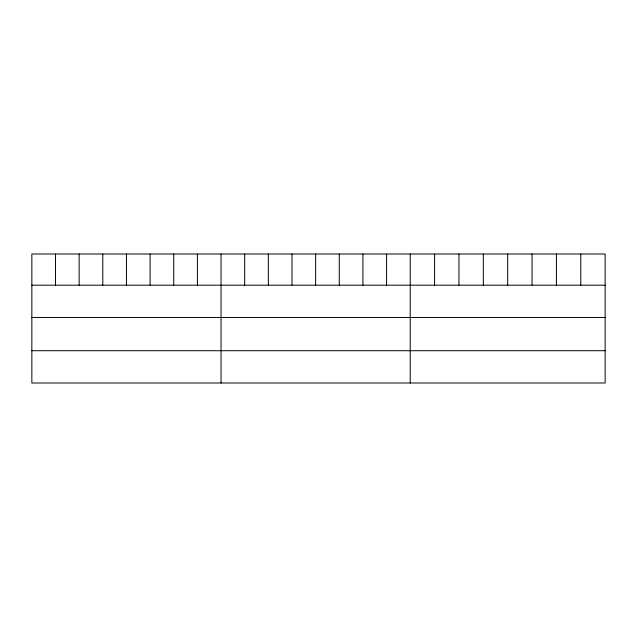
<?xml version="1.0" encoding="UTF-8"?>
<svg xmlns="http://www.w3.org/2000/svg" width="637" height="637" viewBox="0 0 637 637"><rect width="100%" height="100%" fill="white"/><g stroke="black" fill="none" stroke-linecap="round" stroke-linejoin="round"><path stroke-width="0.96" d="M605.15 285.185L605.15 382.996L31.85 382.996L31.85 254.004L605.15 254.004L605.15 285.185L31.85 285.185M31.85 317.465L605.15 317.465M31.85 350.716L605.15 350.716M580.785 254.004L580.785 285.185M556.419 254.004L556.419 285.185M532.054 254.004L532.054 285.185M507.689 254.004L507.689 285.185M483.324 254.004L483.324 285.185M458.959 254.004L458.959 285.185M434.593 254.004L434.593 285.185M410.228 254.004L410.228 382.996M386.579 254.004L386.579 285.185M362.931 254.004L362.931 285.185M339.282 254.004L339.282 285.185M315.633 254.004L315.633 285.185M291.985 254.004L291.985 285.185M268.336 254.004L268.336 285.185M244.688 254.004L244.688 285.185M221.039 254.004L221.039 382.996M197.39 254.004L197.39 285.185M173.742 254.004L173.742 285.185M150.093 254.004L150.093 285.185M126.445 254.004L126.445 285.185M102.796 254.004L102.796 285.185M79.147 254.004L79.147 285.185M55.499 254.004L55.499 285.185"/></g></svg>
